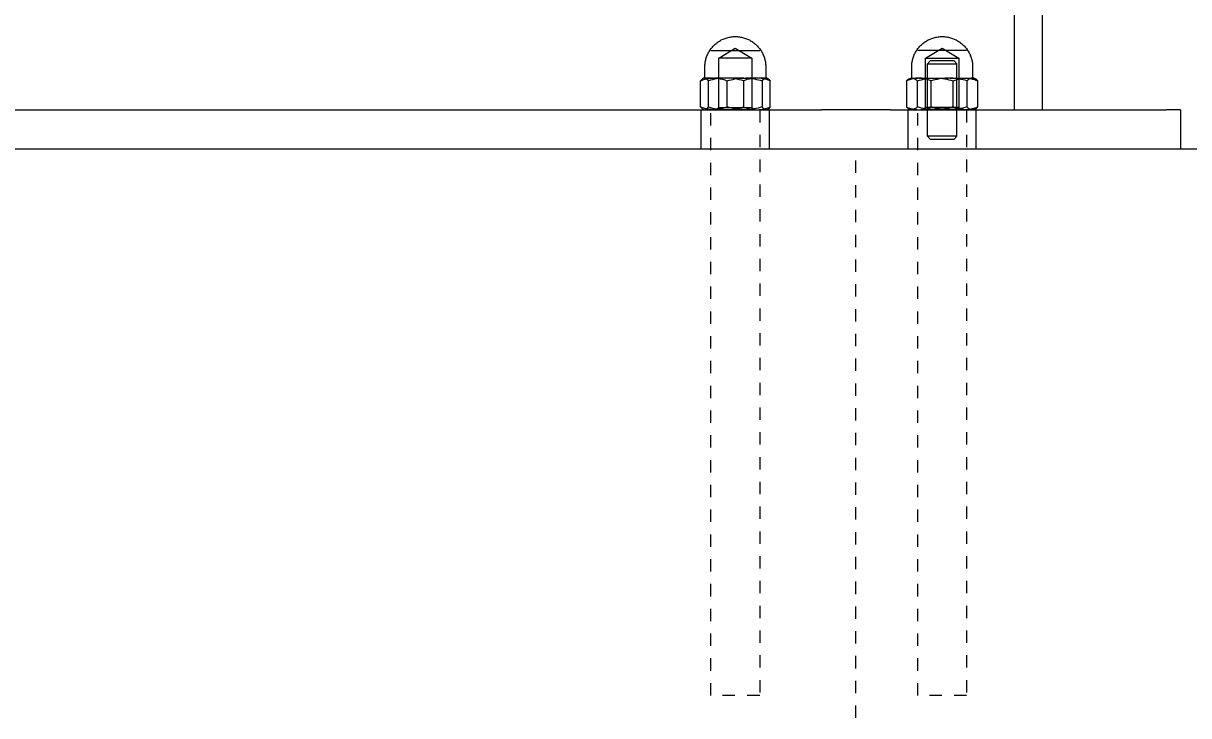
# Model space of a CAD drawing. Header units: inches. Extents: x -14 to 184, y -4 to 134.
# Drawn here: x 0.32 to 9.73, y 106.78 to 112.37 of the extents above; entities that cross this region are included whole.
import ezdxf

# ---------------------------------------------------------------- set-up
doc = ezdxf.new("R2010")
doc.units = ezdxf.units.IN
doc.linetypes.add('HIDDEN', pattern=[1.905, 1.27, -0.635])
for name, color, linetype, lineweight in [('ZANO_R', 7, 'Continuous', 0), ('ZANO_R_przerywana', 250, 'HIDDEN', 0), ('ZANO_W', 1, 'Continuous', 0)]:
    doc.layers.add(name, color=color, linetype=linetype, lineweight=lineweight)
doc.styles.get("Standard").update_dxf_attribs({"font": 'arial.ttf'})
doc.dimstyles.new('amerykanie', dxfattribs={"dimtxt": 50, "dimasz": 50, "dimexe": 0.5, "dimexo": 0.5, "dimgap": 1, "dimtad": 1, "dimdec": 0, "dimzin": 0, "dimlunit": 5, "dimtxsty": 'Standard', "dimcen": 0.09, "dimclrd": 1, "dimclre": 1, "dimclrt": 1, "dimazin": 0, "dimtfac": 1, "dimtdec": 0, "dimtmove": 0, "dimatfit": 3, "dimfxl": 1, "dimtzin": 0, "dimarcsym": 1})

# ---------------------------------------------------------------- blocks, each defined once
blk = doc.blocks.new('*D382')
at = {"layer": 'ZANO_W', "color": 1, "lineweight": -2}
for p, q in [((-5.3212, 110.8549), (-5.3212, 104.2514)), ((73.6377, 110.8549), (73.6377, 104.2514)), ((-4.3212, 104.7514), (72.6377, 104.7514))]:
    blk.add_line(p, q, dxfattribs=at)
at = {"layer": 'ZANO_W', "color": 1}
for points in [[(-4.3212, 104.918), (-4.3212, 104.5847), (-5.3212, 104.7514)], [(72.6377, 104.5847), (72.6377, 104.918), (73.6377, 104.7514)]]:
    blk.add_solid(points, dxfattribs=at)
at = {"layer": 'ZANO_W', "color": 1, "insert": (34.1583, 106.0916), "char_height": 1.625, "attachment_point": 5}
blk.add_mtext('78 15/16', dxfattribs=at)

msp = doc.modelspace()

# ---------------------------------------------------------------- linework, layer by layer
at = {"layer": 'ZANO_R'}
for p, q in [((8.32383, 111.66983), (8.32383, 127.18164)), ((8.54654, 126.00054), (8.54654, 111.66983)), ((5.87801, 112.1696), (5.88342, 112.17603)), ((5.88342, 112.17603), (5.88905, 112.18227)), ((5.88905, 112.18227), (5.89489, 112.18831)), ((5.89489, 112.18831), (5.90093, 112.19415)), ((5.90093, 112.19415), (5.90717, 112.19978)), ((5.90717, 112.19978), (5.91359, 112.20519)), ((5.91359, 112.20519), (5.9202, 112.21038)), ((5.9202, 112.21038), (5.92698, 112.21534)), ((5.92698, 112.21534), (5.93393, 112.22007)), ((5.93393, 112.22007), (5.94103, 112.22456)), ((5.94103, 112.22456), (5.94828, 112.2288)), ((5.94828, 112.2288), (5.95568, 112.23279)), ((5.95568, 112.23279), (5.9632, 112.23653)), ((5.9632, 112.23653), (5.97085, 112.24001)), ((5.97085, 112.24001), (5.97861, 112.24322)), ((5.97861, 112.24322), (5.98648, 112.24617)), ((5.98648, 112.24617), (5.99444, 112.24885)), ((5.99444, 112.24885), (6.00249, 112.25126)), ((6.00249, 112.25126), (6.01062, 112.25338)), ((6.01062, 112.25338), (6.01882, 112.25523)), ((6.01882, 112.25523), (6.02707, 112.2568)), ((6.02707, 112.2568), (6.03537, 112.25809)), ((6.03537, 112.25809), (6.04372, 112.25909)), ((6.04372, 112.25909), (6.05209, 112.25981)), ((6.05209, 112.25981), (6.06048, 112.26024)), ((6.06048, 112.26024), (6.06888, 112.26038)), ((6.06888, 112.26038), (6.07728, 112.26024)), ((6.07728, 112.26024), (6.08567, 112.25981)), ((6.08567, 112.25981), (6.09404, 112.25909)), ((6.09404, 112.25909), (6.10239, 112.25809)), ((6.10239, 112.25809), (6.11069, 112.2568)), ((6.11069, 112.2568), (6.11894, 112.25523)), ((6.11894, 112.25523), (6.12714, 112.25338)), ((6.12714, 112.25338), (6.13527, 112.25126)), ((6.13527, 112.25126), (6.14332, 112.24885)), ((6.14332, 112.24885), (6.15128, 112.24617)), ((6.15128, 112.24617), (6.15915, 112.24322)), ((6.15915, 112.24322), (6.16691, 112.24001)), ((6.16691, 112.24001), (6.17456, 112.23653)), ((6.17456, 112.23653), (6.18209, 112.23279)), ((6.18209, 112.23279), (6.18948, 112.2288)), ((6.18948, 112.2288), (6.19673, 112.22456)), ((6.19673, 112.22456), (6.20383, 112.22007)), ((6.20383, 112.22007), (6.21078, 112.21534)), ((6.21078, 112.21534), (6.21756, 112.21038)), ((6.21756, 112.21038), (6.22417, 112.20519)), ((6.22417, 112.20519), (6.23059, 112.19978)), ((6.23059, 112.19978), (6.23683, 112.19415)), ((6.23683, 112.19415), (6.24287, 112.18831)), ((6.24287, 112.18831), (6.24871, 112.18227)), ((6.24871, 112.18227), (6.25434, 112.17603)), ((6.25434, 112.17603), (6.25975, 112.1696)), ((7.54834, 112.1696), (7.55375, 112.17603)), ((7.55375, 112.17603), (7.55938, 112.18227)), ((7.55938, 112.18227), (7.56522, 112.18831)), ((7.56522, 112.18831), (7.57126, 112.19415)), ((7.57126, 112.19415), (7.5775, 112.19978)), ((7.5775, 112.19978), (7.58392, 112.20519)), ((7.58392, 112.20519), (7.59053, 112.21038)), ((7.59053, 112.21038), (7.59731, 112.21534)), ((7.59731, 112.21534), (7.60426, 112.22007)), ((7.60426, 112.22007), (7.61136, 112.22456)), ((7.61136, 112.22456), (7.61861, 112.2288)), ((7.61861, 112.2288), (7.62601, 112.23279)), ((7.62601, 112.23279), (7.63353, 112.23653)), ((7.63353, 112.23653), (7.64118, 112.24001)), ((7.64118, 112.24001), (7.64894, 112.24322)), ((7.64894, 112.24322), (7.65681, 112.24617)), ((7.65681, 112.24617), (7.66477, 112.24885)), ((7.66477, 112.24885), (7.67282, 112.25126)), ((7.67282, 112.25126), (7.68095, 112.25338)), ((7.68095, 112.25338), (7.68915, 112.25523)), ((7.68915, 112.25523), (7.6974, 112.2568)), ((7.6974, 112.2568), (7.70571, 112.25809)), ((7.70571, 112.25809), (7.71405, 112.25909)), ((7.71405, 112.25909), (7.72242, 112.25981)), ((7.72242, 112.25981), (7.73081, 112.26024)), ((7.73081, 112.26024), (7.73921, 112.26038)), ((7.73921, 112.26038), (7.74761, 112.26024)), ((7.74761, 112.26024), (7.756, 112.25981)), ((7.756, 112.25981), (7.76437, 112.25909)), ((7.76437, 112.25909), (7.77272, 112.25809)), ((7.77272, 112.25809), (7.78102, 112.2568)), ((7.78102, 112.2568), (7.78927, 112.25523)), ((7.78927, 112.25523), (7.79747, 112.25338)), ((7.79747, 112.25338), (7.8056, 112.25126)), ((7.8056, 112.25126), (7.81365, 112.24885)), ((7.81365, 112.24885), (7.82161, 112.24617)), ((7.82161, 112.24617), (7.82948, 112.24322)), ((7.82948, 112.24322), (7.83724, 112.24001)), ((7.83724, 112.24001), (7.84489, 112.23653)), ((7.84489, 112.23653), (7.85242, 112.23279)), ((7.85242, 112.23279), (7.85981, 112.2288)), ((7.85981, 112.2288), (7.86706, 112.22456)), ((7.86706, 112.22456), (7.87417, 112.22007)), ((7.87417, 112.22007), (7.88111, 112.21534)), ((7.88111, 112.21534), (7.88789, 112.21038)), ((7.88789, 112.21038), (7.8945, 112.20519)), ((7.8945, 112.20519), (7.90093, 112.19978)), ((7.90093, 112.19978), (7.90716, 112.19415)), ((7.90716, 112.19415), (7.9132, 112.18831)), ((7.9132, 112.18831), (7.91904, 112.18227)), ((7.91904, 112.18227), (7.92467, 112.17603)), ((7.92467, 112.17603), (7.93009, 112.1696)), ((5.82981, 112.07258), (5.83194, 112.0807)), ((5.83194, 112.0807), (5.83435, 112.08876)), ((5.83435, 112.08876), (5.83702, 112.09672)), ((5.83702, 112.09672), (5.83997, 112.10459)), ((5.83997, 112.10459), (5.84319, 112.11235)), ((5.84319, 112.11235), (5.84667, 112.12)), ((5.84667, 112.12), (5.8504, 112.12752)), ((5.8504, 112.12752), (5.8544, 112.13492)), ((5.8544, 112.13492), (5.85864, 112.14217)), ((5.85864, 112.14217), (5.86313, 112.14927)), ((5.86313, 112.14927), (5.86785, 112.15622)), ((5.86785, 112.15622), (5.87282, 112.163)), ((5.87212, 112.14904), (5.87203, 112.14904)), ((5.87203, 112.14904), (5.87203, 112.14904)), ((5.87203, 112.14904), (6.26564, 112.14904)), ((5.87282, 112.163), (5.87801, 112.1696)), ((5.93502, 111.68737), (5.93502, 112.08715)), ((6.19946, 112.08715), (5.93503, 112.08715)), ((5.9351, 112.0872), (6.06888, 112.16758)), ((6.06888, 112.16758), (6.20266, 112.0872)), ((6.20195, 112.08715), (6.19946, 112.08715)), ((6.20257, 112.08715), (6.20195, 112.08715)), ((6.20271, 112.08715), (6.20257, 112.08715)), ((6.20274, 112.08715), (6.20271, 112.08715)), ((6.20273, 112.08716), (6.20273, 112.08715)), ((6.20273, 112.08715), (6.20274, 112.08715)), ((6.20274, 112.08715), (6.20274, 112.08715)), ((6.20274, 112.08715), (6.20274, 112.08715)), ((6.20274, 112.08715), (6.20274, 112.08715)), ((6.20274, 112.08715), (6.20274, 112.08715)), ((6.20274, 112.08715), (6.20274, 111.68737)), ((6.25975, 112.1696), (6.26494, 112.163)), ((6.26494, 112.163), (6.26991, 112.15622)), ((6.26991, 112.15622), (6.27463, 112.14927)), ((6.27463, 112.14927), (6.27912, 112.14217)), ((6.27912, 112.14217), (6.28336, 112.13492)), ((6.28336, 112.13492), (6.28736, 112.12752)), ((6.28736, 112.12752), (6.29109, 112.12)), ((6.29109, 112.12), (6.29457, 112.11235)), ((6.29457, 112.11235), (6.29779, 112.10459)), ((6.29779, 112.10459), (6.30074, 112.09672)), ((6.30074, 112.09672), (6.30341, 112.08876)), ((6.30341, 112.08876), (6.30582, 112.0807)), ((6.30582, 112.0807), (6.30795, 112.07258)), ((7.50014, 112.07258), (7.50227, 112.0807)), ((7.50227, 112.0807), (7.50468, 112.08876)), ((7.50468, 112.08876), (7.50736, 112.09672)), ((7.50736, 112.09672), (7.5103, 112.10459)), ((7.5103, 112.10459), (7.51352, 112.11235)), ((7.51352, 112.11235), (7.517, 112.12)), ((7.517, 112.12), (7.52074, 112.12752)), ((7.52074, 112.12752), (7.52473, 112.13492)), ((7.52473, 112.13492), (7.52897, 112.14217)), ((7.52897, 112.14217), (7.53346, 112.14927)), ((7.53346, 112.14927), (7.53819, 112.15622)), ((7.53819, 112.15622), (7.54315, 112.163)), ((7.93606, 112.14904), (7.54245, 112.14904)), ((7.54315, 112.163), (7.54834, 112.1696)), ((7.60535, 111.68737), (7.60535, 112.08715)), ((7.60536, 112.08715), (7.60536, 112.08716)), ((7.60536, 112.08715), (7.76867, 112.08715)), ((7.60543, 112.0872), (7.73921, 112.16758)), ((7.73921, 112.16758), (7.873, 112.0872)), ((7.76867, 112.08715), (7.87306, 112.08715)), ((7.87307, 112.08715), (7.87307, 111.68737)), ((7.93009, 112.1696), (7.93528, 112.163)), ((7.93528, 112.163), (7.94024, 112.15622)), ((7.93597, 112.14904), (7.93606, 112.14904)), ((7.93606, 112.14904), (7.93606, 112.14904)), ((7.94024, 112.15622), (7.94497, 112.14927)), ((7.94497, 112.14927), (7.94945, 112.14217)), ((7.94945, 112.14217), (7.9537, 112.13492)), ((7.9537, 112.13492), (7.95769, 112.12752)), ((7.95769, 112.12752), (7.96142, 112.12)), ((7.96142, 112.12), (7.9649, 112.11235)), ((7.9649, 112.11235), (7.96812, 112.10459)), ((7.96812, 112.10459), (7.97107, 112.09672)), ((7.97107, 112.09672), (7.97375, 112.08876)), ((7.97375, 112.08876), (7.97615, 112.0807)), ((7.97615, 112.0807), (7.97828, 112.07258)), ((5.82282, 112.01432), (5.82296, 112.02272)), ((5.82282, 111.93046), (5.82282, 112.01432)), ((5.82296, 112.02272), (5.82339, 112.03111)), ((5.82339, 112.03111), (5.82411, 112.03948)), ((5.82411, 112.03948), (5.82511, 112.04782)), ((5.82511, 112.04782), (5.82639, 112.05613)), ((5.82639, 112.05613), (5.82796, 112.06438)), ((5.82796, 112.06438), (5.82981, 112.07258)), ((6.30795, 112.07258), (6.3098, 112.06438)), ((6.3098, 112.06438), (6.31137, 112.05613)), ((6.31137, 112.05613), (6.31265, 112.04782)), ((6.31265, 112.04782), (6.31365, 112.03948)), ((6.31365, 112.03948), (6.31437, 112.03111)), ((6.31437, 112.03111), (6.3148, 112.02272)), ((6.3148, 112.02272), (6.31494, 112.01432)), ((6.31494, 112.01432), (6.31494, 111.93046)), ((7.49315, 112.01432), (7.49329, 112.02272)), ((7.49315, 111.93046), (7.49315, 112.01432)), ((7.49329, 112.02272), (7.49372, 112.03111)), ((7.49372, 112.03111), (7.49444, 112.03948)), ((7.49444, 112.03948), (7.49544, 112.04782)), ((7.49544, 112.04782), (7.49673, 112.05613)), ((7.49673, 112.05613), (7.4983, 112.06438)), ((7.4983, 112.06438), (7.50014, 112.07258)), ((7.6211, 112.0417), (7.73921, 112.0417)), ((7.6211, 111.45544), (7.6211, 112.0417)), ((7.64293, 112.06353), (7.62116, 112.04176)), ((7.73921, 112.06353), (7.64293, 112.06353)), ((7.83549, 112.06353), (7.73921, 112.06353)), ((7.73921, 112.0417), (7.85732, 112.0417)), ((7.83549, 112.06353), (7.85726, 112.04176)), ((7.85732, 111.45544), (7.85732, 112.0417)), ((7.97828, 112.07258), (7.98013, 112.06438)), ((7.98013, 112.06438), (7.9817, 112.05613)), ((7.9817, 112.05613), (7.98298, 112.04782)), ((7.98298, 112.04782), (7.98398, 112.03948)), ((7.98398, 112.03948), (7.9847, 112.03111)), ((7.9847, 112.03111), (7.98513, 112.02272)), ((7.98513, 112.02272), (7.98527, 112.01432)), ((7.98527, 112.01432), (7.98527, 111.93046)), ((5.80654, 111.92202), (5.78674, 111.90288)), ((5.78674, 111.90288), (5.79616, 111.90664)), ((5.78674, 111.69269), (5.78674, 111.90288)), ((5.79616, 111.90664), (5.8057, 111.91008)), ((5.8057, 111.91008), (5.81536, 111.91318)), ((5.80654, 111.92202), (5.81297, 111.92573)), ((5.8077, 111.92267), (5.80694, 111.92225)), ((5.80847, 111.92307), (5.8077, 111.92267)), ((5.80925, 111.92344), (5.80847, 111.92307)), ((5.81005, 111.92379), (5.80925, 111.92344)), ((5.81086, 111.92411), (5.81005, 111.92379)), ((5.81168, 111.9244), (5.81086, 111.92411)), ((5.8125, 111.92467), (5.81168, 111.9244)), ((5.81334, 111.92491), (5.8125, 111.92467)), ((5.88948, 111.92573), (5.81298, 111.92573)), ((5.81418, 111.92512), (5.81334, 111.92491)), ((5.81503, 111.9253), (5.81418, 111.92512)), ((5.81589, 111.92545), (5.81503, 111.9253)), ((5.81536, 111.91318), (5.82512, 111.91595)), ((5.81674, 111.92558), (5.81589, 111.92545)), ((5.81761, 111.92567), (5.81674, 111.92558)), ((5.81849, 111.9258), (5.81865, 111.92581)), ((5.81865, 111.92581), (5.81881, 111.92583)), ((5.81881, 111.92583), (5.81896, 111.92585)), ((5.81896, 111.92585), (5.81912, 111.92588)), ((5.81912, 111.92588), (5.81927, 111.92592)), ((5.81927, 111.92592), (5.81943, 111.92596)), ((5.81943, 111.92596), (5.81958, 111.92601)), ((5.81958, 111.92601), (5.81973, 111.92606)), ((5.81973, 111.92606), (5.81988, 111.92611)), ((5.81988, 111.92611), (5.82003, 111.92617)), ((5.82003, 111.92617), (5.82017, 111.92624)), ((5.82017, 111.92624), (5.82032, 111.92631)), ((5.82032, 111.92631), (5.82046, 111.92639)), ((5.82046, 111.92639), (5.82059, 111.92647)), ((5.82059, 111.92647), (5.82073, 111.92655)), ((5.82073, 111.92655), (5.82086, 111.92664)), ((5.82086, 111.92664), (5.82099, 111.92674)), ((5.82099, 111.92674), (5.82111, 111.92684)), ((5.82275, 111.92522), (5.8211, 111.92565)), ((5.82111, 111.92684), (5.82123, 111.92694)), ((5.82123, 111.92694), (5.82135, 111.92705)), ((5.82135, 111.92705), (5.82147, 111.92716)), ((5.82147, 111.92716), (5.82158, 111.92727)), ((5.82158, 111.92727), (5.82168, 111.92739)), ((5.82168, 111.92739), (5.82178, 111.92751)), ((5.82178, 111.92751), (5.82188, 111.92764)), ((5.82188, 111.92764), (5.82198, 111.92777)), ((5.82198, 111.92777), (5.82207, 111.9279)), ((5.82207, 111.9279), (5.82215, 111.92803)), ((5.82215, 111.92803), (5.82223, 111.92817)), ((5.82223, 111.92817), (5.8223, 111.92831)), ((5.8223, 111.92831), (5.82237, 111.92845)), ((5.82237, 111.92845), (5.82244, 111.9286)), ((5.82244, 111.9286), (5.8225, 111.92875)), ((5.8225, 111.92875), (5.82256, 111.9289)), ((5.82256, 111.9289), (5.82261, 111.92905)), ((5.82261, 111.92905), (5.82265, 111.9292)), ((5.82265, 111.9292), (5.82269, 111.92935)), ((5.82269, 111.92935), (5.82272, 111.92951)), ((5.82272, 111.92951), (5.82275, 111.92967)), ((5.82275, 111.92967), (5.82278, 111.92982)), ((5.82438, 111.92473), (5.82275, 111.92522)), ((5.82278, 111.92982), (5.8228, 111.92998)), ((5.8228, 111.92998), (5.82281, 111.93014)), ((5.82281, 111.93014), (5.82282, 111.9303)), ((5.82282, 111.9303), (5.82282, 111.93046)), ((5.826, 111.92418), (5.82438, 111.92473)), ((5.82512, 111.91595), (5.83497, 111.91838)), ((5.82759, 111.92358), (5.826, 111.92418)), ((5.82917, 111.92293), (5.82759, 111.92358)), ((5.83072, 111.92221), (5.82917, 111.92293)), ((5.83224, 111.92145), (5.83072, 111.92221)), ((5.83374, 111.92063), (5.83224, 111.92145)), ((5.83521, 111.91976), (5.83374, 111.92063)), ((5.83497, 111.91838), (5.8449, 111.92047)), ((5.83664, 111.91884), (5.83521, 111.91976)), ((5.83805, 111.91788), (5.83664, 111.91884)), ((5.83942, 111.91686), (5.83805, 111.91788)), ((5.84075, 111.91579), (5.83942, 111.91686)), ((5.84204, 111.91468), (5.84075, 111.91579)), ((5.8433, 111.91353), (5.84204, 111.91468)), ((5.84451, 111.91233), (5.8433, 111.91353)), ((5.84569, 111.91109), (5.84451, 111.91233)), ((5.8449, 111.92047), (5.8549, 111.92222)), ((5.84682, 111.90982), (5.84569, 111.91109)), ((5.8479, 111.9085), (5.84682, 111.90982)), ((5.84894, 111.90714), (5.8479, 111.9085)), ((5.84993, 111.90576), (5.84894, 111.90714)), ((5.85087, 111.90433), (5.84993, 111.90576)), ((5.85176, 111.90288), (5.85087, 111.90433)), ((5.86802, 111.90774), (5.85176, 111.90288)), ((5.85176, 111.69269), (5.85176, 111.90288)), ((5.8549, 111.92222), (5.86494, 111.92362)), ((5.86494, 111.92362), (5.87504, 111.92467)), ((5.88445, 111.91204), (5.86802, 111.90774)), ((5.87504, 111.92467), (5.88516, 111.92538)), ((5.90101, 111.91576), (5.88445, 111.91204)), ((5.88516, 111.92538), (5.8953, 111.92573)), ((5.8953, 111.92573), (5.90544, 111.92538)), ((5.91769, 111.91891), (5.90101, 111.91576)), ((6.13723, 111.92573), (5.90128, 111.92573)), ((5.90544, 111.92538), (5.91556, 111.92467)), ((5.91556, 111.92467), (5.92565, 111.92362)), ((5.93447, 111.92147), (5.91769, 111.91891)), ((5.92565, 111.92362), (5.9357, 111.92222)), ((5.95133, 111.92346), (5.93447, 111.92147)), ((5.9357, 111.92222), (5.94569, 111.92047)), ((5.94569, 111.92047), (5.95562, 111.91838)), ((5.96825, 111.92485), (5.95133, 111.92346)), ((5.95562, 111.91838), (5.96547, 111.91595)), ((5.96547, 111.91595), (5.97523, 111.91318)), ((5.9852, 111.92566), (5.96825, 111.92485)), ((5.97523, 111.91318), (5.98489, 111.91008)), ((5.98489, 111.91008), (5.99443, 111.90664)), ((5.99443, 111.90664), (6.00386, 111.90288)), ((6.01748, 111.92485), (6.00053, 111.92566)), ((6.00386, 111.90288), (6.01912, 111.90748)), ((6.00386, 111.69269), (6.00386, 111.90288)), ((6.03439, 111.92345), (6.01748, 111.92485)), ((6.01912, 111.90748), (6.03452, 111.91157)), ((6.05124, 111.92147), (6.03439, 111.92345)), ((6.03452, 111.91157), (6.05005, 111.91515)), ((6.05005, 111.91515), (6.06569, 111.91822)), ((6.06801, 111.9189), (6.05124, 111.92147)), ((6.06569, 111.91822), (6.08142, 111.92077)), ((6.08468, 111.91575), (6.06801, 111.9189)), ((6.08142, 111.92077), (6.09723, 111.9228)), ((6.10123, 111.91203), (6.08468, 111.91575)), ((6.09723, 111.9228), (6.11309, 111.9243)), ((6.11765, 111.90774), (6.10123, 111.91203)), ((6.11309, 111.9243), (6.129, 111.92528)), ((6.1339, 111.90288), (6.11765, 111.90774)), ((6.129, 111.92528), (6.14493, 111.92573)), ((6.14282, 111.90643), (6.1339, 111.90288)), ((6.1339, 111.90288), (6.1339, 111.69269)), ((6.15185, 111.90969), (6.14282, 111.90643)), ((6.14493, 111.92573), (6.16086, 111.92528)), ((6.16098, 111.91267), (6.15185, 111.90969)), ((6.31662, 111.92573), (6.15256, 111.92573)), ((6.16086, 111.92528), (6.17677, 111.9243)), ((6.1702, 111.91535), (6.16098, 111.91267)), ((6.17951, 111.91773), (6.1702, 111.91535)), ((6.17677, 111.9243), (6.19263, 111.9228)), ((6.18888, 111.91981), (6.17951, 111.91773)), ((6.19832, 111.92159), (6.18888, 111.91981)), ((6.19263, 111.9228), (6.20844, 111.92077)), ((6.2078, 111.92307), (6.19832, 111.92159)), ((6.21733, 111.92424), (6.2078, 111.92307)), ((6.20844, 111.92077), (6.22417, 111.91822)), ((6.2269, 111.9251), (6.21733, 111.92424)), ((6.22417, 111.91822), (6.23981, 111.91515)), ((6.23648, 111.92566), (6.2269, 111.9251)), ((6.23981, 111.91515), (6.25534, 111.91157)), ((6.25788, 111.92511), (6.24828, 111.92566)), ((6.25534, 111.91157), (6.27074, 111.90748)), ((6.26746, 111.92425), (6.25788, 111.92511)), ((6.277, 111.92308), (6.26746, 111.92425)), ((6.27074, 111.90748), (6.286, 111.90288)), ((6.28651, 111.92161), (6.277, 111.92308)), ((6.286, 111.90288), (6.2868, 111.90424)), ((6.286, 111.90288), (6.286, 111.69269)), ((6.29596, 111.91983), (6.28651, 111.92161)), ((6.2868, 111.90424), (6.28764, 111.90558)), ((6.28764, 111.90558), (6.28853, 111.90688)), ((6.28853, 111.90688), (6.28947, 111.90816)), ((6.28947, 111.90816), (6.29044, 111.9094)), ((6.29044, 111.9094), (6.29146, 111.91061)), ((6.29146, 111.91061), (6.29252, 111.91178)), ((6.29252, 111.91178), (6.29362, 111.91292)), ((6.29362, 111.91292), (6.29476, 111.91401)), ((6.29476, 111.91401), (6.29593, 111.91507)), ((6.29593, 111.91507), (6.29714, 111.91609)), ((6.30535, 111.91775), (6.29596, 111.91983)), ((6.29714, 111.91609), (6.29839, 111.91706)), ((6.29839, 111.91706), (6.29967, 111.91799)), ((6.29967, 111.91799), (6.30097, 111.91888)), ((6.30097, 111.91888), (6.30231, 111.91972)), ((6.30231, 111.91972), (6.30368, 111.92051)), ((6.30368, 111.92051), (6.30507, 111.92126)), ((6.30507, 111.92126), (6.30649, 111.92196)), ((6.31466, 111.91536), (6.30535, 111.91775)), ((6.30649, 111.92196), (6.30793, 111.92261)), ((6.30793, 111.92261), (6.30939, 111.92321)), ((6.30939, 111.92321), (6.31087, 111.92376)), ((6.31087, 111.92376), (6.31237, 111.92426)), ((6.31237, 111.92426), (6.31389, 111.92471)), ((6.31389, 111.92471), (6.31542, 111.9251)), ((6.3239, 111.91268), (6.31466, 111.91536)), ((6.31494, 111.93046), (6.31495, 111.9303)), ((6.31495, 111.9303), (6.31495, 111.93014)), ((6.31495, 111.93014), (6.31497, 111.92998)), ((6.31497, 111.92998), (6.31498, 111.92982)), ((6.31498, 111.92982), (6.31501, 111.92967)), ((6.31501, 111.92967), (6.31504, 111.92951)), ((6.31504, 111.92951), (6.31507, 111.92935)), ((6.31507, 111.92935), (6.31511, 111.9292)), ((6.31511, 111.9292), (6.31515, 111.92905)), ((6.31515, 111.92905), (6.3152, 111.9289)), ((6.3152, 111.9289), (6.31526, 111.92875)), ((6.31526, 111.92875), (6.31532, 111.9286)), ((6.31532, 111.9286), (6.31539, 111.92845)), ((6.31539, 111.92845), (6.31546, 111.92831)), ((6.31542, 111.9251), (6.31696, 111.92545)), ((6.31546, 111.92831), (6.31553, 111.92817)), ((6.31553, 111.92817), (6.31561, 111.92803)), ((6.31561, 111.92803), (6.3157, 111.9279)), ((6.3157, 111.9279), (6.31578, 111.92777)), ((6.31578, 111.92777), (6.31588, 111.92764)), ((6.31588, 111.92764), (6.31598, 111.92751)), ((6.31598, 111.92751), (6.31608, 111.92739)), ((6.31608, 111.92739), (6.31618, 111.92727)), ((6.31618, 111.92727), (6.31629, 111.92716)), ((6.31629, 111.92716), (6.31641, 111.92704)), ((6.31641, 111.92704), (6.31653, 111.92694)), ((6.31653, 111.92694), (6.31665, 111.92683)), ((6.31665, 111.92683), (6.31677, 111.92674)), ((6.31677, 111.92674), (6.3169, 111.92664)), ((6.3169, 111.92664), (6.31703, 111.92655)), ((6.31696, 111.92545), (6.31851, 111.92573)), ((6.31703, 111.92655), (6.31717, 111.92647)), ((6.31717, 111.92647), (6.31731, 111.92639)), ((6.31731, 111.92639), (6.31745, 111.92631)), ((6.31745, 111.92631), (6.31759, 111.92624)), ((6.31759, 111.92624), (6.31773, 111.92617)), ((6.31773, 111.92617), (6.31788, 111.92611)), ((6.31788, 111.92611), (6.31803, 111.92606)), ((6.31803, 111.92606), (6.31818, 111.926)), ((6.31818, 111.926), (6.31833, 111.92596)), ((6.31833, 111.92596), (6.31849, 111.92592)), ((6.31849, 111.92592), (6.31864, 111.92588)), ((6.31851, 111.92573), (6.32007, 111.92544)), ((6.31864, 111.92588), (6.3188, 111.92585)), ((6.3188, 111.92585), (6.31895, 111.92583)), ((6.31895, 111.92583), (6.31911, 111.92581)), ((6.31911, 111.92581), (6.31927, 111.9258)), ((6.32007, 111.92544), (6.32161, 111.9251)), ((6.32363, 111.92573), (6.32016, 111.92573)), ((6.32161, 111.9251), (6.32314, 111.9247)), ((6.32314, 111.9247), (6.32465, 111.92426)), ((6.32451, 111.92573), (6.32363, 111.92573)), ((6.33305, 111.90971), (6.3239, 111.91268)), ((6.32472, 111.92573), (6.32451, 111.92573)), ((6.32465, 111.92426), (6.32615, 111.92376)), ((6.32477, 111.92573), (6.32472, 111.92573)), ((6.32478, 111.92573), (6.32477, 111.92573)), ((6.32478, 111.92573), (6.32479, 111.92573)), ((6.32479, 111.92573), (6.32478, 111.92573)), ((6.32479, 111.92573), (6.32479, 111.92573)), ((6.32479, 111.92573), (6.32479, 111.92573)), ((6.32479, 111.92573), (6.33092, 111.92219)), ((6.32615, 111.92376), (6.32763, 111.9232)), ((6.32763, 111.9232), (6.32909, 111.9226)), ((6.32909, 111.9226), (6.33053, 111.92195)), ((6.33053, 111.92195), (6.33195, 111.92125)), ((6.33195, 111.92125), (6.33334, 111.9205)), ((6.34209, 111.90644), (6.33305, 111.90971)), ((6.33334, 111.9205), (6.33471, 111.91971)), ((6.33471, 111.91971), (6.33604, 111.91887)), ((6.33604, 111.91887), (6.33735, 111.91798)), ((6.33735, 111.91798), (6.33863, 111.91705)), ((6.33863, 111.91705), (6.33987, 111.91608)), ((6.33987, 111.91608), (6.34108, 111.91506)), ((6.34108, 111.91506), (6.34226, 111.914)), ((6.35102, 111.90288), (6.34209, 111.90644)), ((6.34226, 111.914), (6.3434, 111.91291)), ((6.3434, 111.91291), (6.3445, 111.91177)), ((6.3445, 111.91177), (6.34556, 111.9106)), ((6.34556, 111.9106), (6.34658, 111.9094)), ((6.34658, 111.9094), (6.34755, 111.90815)), ((6.34755, 111.90815), (6.34849, 111.90688)), ((6.34849, 111.90688), (6.34938, 111.90558)), ((6.34938, 111.90558), (6.35023, 111.90424)), ((6.35023, 111.90424), (6.35102, 111.90288)), ((6.35102, 111.69269), (6.35102, 111.90288)), ((7.45887, 111.90632), (7.45096, 111.90288)), ((7.45096, 111.90288), (7.45327, 111.90513)), ((7.45096, 111.90288), (7.45096, 111.69269)), ((7.45327, 111.90513), (7.45565, 111.9073)), ((7.45565, 111.9073), (7.45809, 111.9094)), ((7.45809, 111.9094), (7.46059, 111.91143)), ((7.46689, 111.9095), (7.45887, 111.90632)), ((7.46059, 111.91143), (7.46316, 111.91338)), ((7.46316, 111.91338), (7.46578, 111.91525)), ((7.46578, 111.91525), (7.46846, 111.91704)), ((7.47501, 111.9124), (7.46689, 111.9095)), ((7.46846, 111.91704), (7.4712, 111.91874)), ((7.4712, 111.91874), (7.48331, 111.92573)), ((7.47269, 111.91958), (7.47411, 111.92036)), ((7.47411, 111.92036), (7.47555, 111.92108)), ((7.48322, 111.91503), (7.47501, 111.9124)), ((7.47555, 111.92108), (7.47701, 111.92176)), ((7.47701, 111.92176), (7.4785, 111.92239)), ((7.4785, 111.92239), (7.48001, 111.92296)), ((7.48001, 111.92296), (7.48154, 111.92349)), ((7.48154, 111.92349), (7.48308, 111.92396)), ((7.48308, 111.92396), (7.48464, 111.92438)), ((7.49153, 111.91737), (7.48322, 111.91503)), ((7.48332, 111.92573), (7.48331, 111.92573)), ((7.48331, 111.92573), (7.48331, 111.92573)), ((7.48331, 111.92573), (7.48331, 111.92573)), ((7.48331, 111.92573), (7.48332, 111.92573)), ((7.48332, 111.92573), (7.48345, 111.92573)), ((7.48345, 111.92573), (7.48412, 111.92573)), ((7.48412, 111.92573), (7.48707, 111.92573)), ((7.48464, 111.92438), (7.48622, 111.92475)), ((7.48622, 111.92475), (7.4878, 111.92506)), ((7.48707, 111.92573), (7.49932, 111.92573)), ((7.4878, 111.92506), (7.48939, 111.92532)), ((7.48875, 111.9258), (7.49315, 111.93046)), ((7.48939, 111.92532), (7.491, 111.92552)), ((7.491, 111.92552), (7.49261, 111.92567)), ((7.4999, 111.91943), (7.49153, 111.91737)), ((7.49737, 111.92565), (7.49963, 111.92527)), ((7.49932, 111.92573), (7.54583, 111.92573)), ((7.49963, 111.92527), (7.50188, 111.92481)), ((7.50834, 111.92121), (7.4999, 111.91943)), ((7.50188, 111.92481), (7.50412, 111.92427)), ((7.50412, 111.92427), (7.50633, 111.92366)), ((7.50633, 111.92366), (7.50852, 111.92297)), ((7.51684, 111.92269), (7.50834, 111.92121)), ((7.50852, 111.92297), (7.51069, 111.92222)), ((7.51069, 111.92222), (7.51283, 111.92139)), ((7.51283, 111.92139), (7.51495, 111.92049)), ((7.51495, 111.92049), (7.51703, 111.91952)), ((7.52538, 111.92389), (7.51684, 111.92269)), ((7.51703, 111.91952), (7.51908, 111.91848)), ((7.51908, 111.91848), (7.52109, 111.91737)), ((7.52109, 111.91737), (7.52306, 111.9162)), ((7.52306, 111.9162), (7.525, 111.91496)), ((7.525, 111.91496), (7.52689, 111.91365)), ((7.53396, 111.9248), (7.52538, 111.92389)), ((7.52689, 111.91365), (7.52874, 111.91229)), ((7.52874, 111.91229), (7.53054, 111.91086)), ((7.53054, 111.91086), (7.53229, 111.90938)), ((7.53229, 111.90938), (7.53399, 111.90783)), ((7.54256, 111.92541), (7.53396, 111.9248)), ((7.53399, 111.90783), (7.53564, 111.90624)), ((7.53564, 111.90624), (7.53724, 111.90458)), ((7.53724, 111.90458), (7.53877, 111.90288)), ((7.53877, 111.90288), (7.55541, 111.90774)), ((7.53877, 111.69269), (7.53877, 111.90288)), ((7.55118, 111.92573), (7.54256, 111.92541)), ((7.5598, 111.92541), (7.55118, 111.92573)), ((7.55541, 111.90774), (7.57219, 111.91204)), ((7.55672, 111.92573), (7.78766, 111.92573)), ((7.5684, 111.9248), (7.5598, 111.92541)), ((7.57698, 111.92389), (7.5684, 111.9248)), ((7.57219, 111.91204), (7.58912, 111.91576)), ((7.58552, 111.92269), (7.57698, 111.92389)), ((7.59402, 111.92121), (7.58552, 111.92269)), ((7.58912, 111.91576), (7.60616, 111.91891)), ((7.60246, 111.91943), (7.59402, 111.92121)), ((7.61083, 111.91737), (7.60246, 111.91943)), ((7.60616, 111.91891), (7.6233, 111.92147)), ((7.61913, 111.91503), (7.61083, 111.91737)), ((7.62735, 111.9124), (7.61913, 111.91503)), ((7.6233, 111.92147), (7.64051, 111.92346)), ((7.63547, 111.9095), (7.62735, 111.9124)), ((7.64349, 111.90632), (7.63547, 111.9095)), ((7.64051, 111.92346), (7.65779, 111.92485)), ((7.6514, 111.90288), (7.64349, 111.90632)), ((7.667, 111.90748), (7.6514, 111.90288)), ((7.6514, 111.69269), (7.6514, 111.90288)), ((7.65779, 111.92485), (7.6751, 111.92566)), ((7.68275, 111.91157), (7.667, 111.90748)), ((7.69862, 111.91516), (7.68275, 111.91157)), ((7.69076, 111.92566), (7.70806, 111.92485)), ((7.7146, 111.91822), (7.69862, 111.91516)), ((7.70806, 111.92485), (7.72533, 111.92346)), ((7.73067, 111.92077), (7.7146, 111.91822)), ((7.72533, 111.92346), (7.74254, 111.92147)), ((7.74682, 111.9228), (7.73067, 111.92077)), ((7.74254, 111.92147), (7.75967, 111.91891)), ((7.76302, 111.9243), (7.74682, 111.9228)), ((7.75967, 111.91891), (7.7767, 111.91576)), ((7.77926, 111.92528), (7.76302, 111.9243)), ((7.7767, 111.91576), (7.79362, 111.91204)), ((7.79552, 111.92573), (7.77926, 111.92528)), ((7.79362, 111.91204), (7.8104, 111.90774)), ((7.81179, 111.92528), (7.79552, 111.92573)), ((7.80333, 111.92573), (7.98105, 111.92573)), ((7.8104, 111.90774), (7.82703, 111.90288)), ((7.82803, 111.92431), (7.81179, 111.92528)), ((7.82703, 111.90288), (7.8352, 111.90642)), ((7.82703, 111.69269), (7.82703, 111.90288)), ((7.84423, 111.9228), (7.82803, 111.92431)), ((7.8352, 111.90642), (7.84349, 111.90967)), ((7.84349, 111.90967), (7.85189, 111.91263)), ((7.86037, 111.92078), (7.84423, 111.9228)), ((7.85189, 111.91263), (7.86038, 111.91531)), ((7.87644, 111.91823), (7.86037, 111.92078)), ((7.86038, 111.91531), (7.86896, 111.91769)), ((7.86896, 111.91769), (7.87762, 111.91977)), ((7.89242, 111.91516), (7.87644, 111.91823)), ((7.87762, 111.91977), (7.88635, 111.92156)), ((7.88635, 111.92156), (7.89513, 111.92304)), ((7.9083, 111.91158), (7.89242, 111.91516)), ((7.89513, 111.92304), (7.90396, 111.92422)), ((7.90396, 111.92422), (7.91282, 111.92509)), ((7.92404, 111.90748), (7.9083, 111.91158)), ((7.91282, 111.92509), (7.92171, 111.92566)), ((7.93965, 111.90288), (7.92404, 111.90748)), ((7.9326, 111.92566), (7.9415, 111.9251)), ((7.94111, 111.90453), (7.93965, 111.90288)), ((7.93965, 111.90288), (7.93965, 111.69269)), ((7.94262, 111.90614), (7.94111, 111.90453)), ((7.9415, 111.9251), (7.95038, 111.92423)), ((7.94419, 111.90769), (7.94262, 111.90614)), ((7.94581, 111.90919), (7.94419, 111.90769)), ((7.94747, 111.91063), (7.94581, 111.90919)), ((7.94919, 111.91202), (7.94747, 111.91063)), ((7.95095, 111.91335), (7.94919, 111.91202)), ((7.95038, 111.92423), (7.95923, 111.92306)), ((7.95275, 111.91462), (7.95095, 111.91335)), ((7.9546, 111.91583), (7.95275, 111.91462)), ((7.95648, 111.91698), (7.9546, 111.91583)), ((7.9584, 111.91806), (7.95648, 111.91698)), ((7.96036, 111.91908), (7.9584, 111.91806)), ((7.95923, 111.92306), (7.96803, 111.92158)), ((7.96235, 111.92003), (7.96036, 111.91908)), ((7.96437, 111.92092), (7.96235, 111.92003)), ((7.96642, 111.92174), (7.96437, 111.92092)), ((7.96849, 111.92249), (7.96642, 111.92174)), ((7.96803, 111.92158), (7.97677, 111.91979)), ((7.97059, 111.92316), (7.96849, 111.92249)), ((7.97271, 111.92377), (7.97059, 111.92316)), ((7.97485, 111.92431), (7.97271, 111.92377)), ((7.97701, 111.92477), (7.97485, 111.92431)), ((7.97677, 111.91979), (7.98544, 111.91771)), ((7.97918, 111.92517), (7.97701, 111.92477)), ((7.98136, 111.92549), (7.97918, 111.92517)), ((7.98356, 111.92573), (7.98136, 111.92549)), ((7.98575, 111.92549), (7.98356, 111.92573)), ((7.98527, 111.93046), (7.98528, 111.9303)), ((7.98528, 111.9303), (7.98528, 111.93014)), ((7.98528, 111.93014), (7.9853, 111.92998)), ((7.9853, 111.92998), (7.98531, 111.92982)), ((7.98531, 111.92982), (7.98534, 111.92967)), ((7.98534, 111.92967), (7.98537, 111.92951)), ((7.98537, 111.92951), (7.9854, 111.92935)), ((7.9854, 111.92935), (7.98544, 111.9292)), ((7.98544, 111.9292), (7.98549, 111.92905)), ((7.98544, 111.91771), (7.99404, 111.91533)), ((7.98549, 111.92905), (7.98554, 111.9289)), ((7.98554, 111.9289), (7.98559, 111.92875)), ((7.98559, 111.92875), (7.98565, 111.9286)), ((7.98565, 111.9286), (7.98572, 111.92845)), ((7.98572, 111.92845), (7.98579, 111.92831)), ((7.98793, 111.92517), (7.98575, 111.92549)), ((7.98579, 111.92831), (7.98586, 111.92817)), ((7.98586, 111.92817), (7.98594, 111.92803)), ((7.98594, 111.92803), (7.98603, 111.9279)), ((7.98603, 111.9279), (7.98612, 111.92777)), ((7.98607, 111.92573), (7.9951, 111.92573)), ((7.98612, 111.92777), (7.98621, 111.92764)), ((7.98621, 111.92764), (7.98631, 111.92751)), ((7.98631, 111.92751), (7.98641, 111.92739)), ((7.98641, 111.92739), (7.98652, 111.92727)), ((7.98652, 111.92727), (7.98663, 111.92716)), ((7.98663, 111.92716), (7.98674, 111.92705)), ((7.98674, 111.92705), (7.98686, 111.92694)), ((7.98686, 111.92694), (7.98698, 111.92684)), ((7.98698, 111.92684), (7.98711, 111.92674)), ((7.98711, 111.92674), (7.98723, 111.92664)), ((7.98723, 111.92664), (7.98736, 111.92655)), ((7.98736, 111.92655), (7.9875, 111.92647)), ((7.9875, 111.92647), (7.98764, 111.92639)), ((7.98764, 111.92639), (7.98778, 111.92631)), ((7.98778, 111.92631), (7.98792, 111.92624)), ((7.98792, 111.92624), (7.98806, 111.92617)), ((7.9901, 111.92478), (7.98793, 111.92517)), ((7.98806, 111.92617), (7.98821, 111.92611)), ((7.98821, 111.92611), (7.98836, 111.92606)), ((7.98836, 111.92606), (7.98851, 111.92601)), ((7.98851, 111.92601), (7.98866, 111.92596)), ((7.98866, 111.92596), (7.98882, 111.92592)), ((7.98882, 111.92592), (7.98897, 111.92588)), ((7.98897, 111.92588), (7.98913, 111.92585)), ((7.98913, 111.92585), (7.98929, 111.92583)), ((7.98929, 111.92583), (7.98944, 111.92581)), ((7.98944, 111.92581), (7.9896, 111.9258)), ((7.99226, 111.92431), (7.9901, 111.92478)), ((7.9944, 111.92377), (7.99226, 111.92431)), ((7.99404, 111.91533), (8.00255, 111.91265)), ((7.99652, 111.92317), (7.9944, 111.92377)), ((7.99512, 111.92573), (8.00575, 111.9196)), ((7.99862, 111.92249), (7.99652, 111.92317)), ((8.00069, 111.92174), (7.99862, 111.92249)), ((8.00274, 111.92092), (8.00069, 111.92174)), ((8.00255, 111.91265), (8.01097, 111.90968)), ((8.00476, 111.92004), (8.00274, 111.92092)), ((8.00675, 111.91908), (8.00476, 111.92004)), ((8.00871, 111.91806), (8.00675, 111.91908)), ((8.01063, 111.91698), (8.00871, 111.91806)), ((8.01251, 111.91583), (8.01063, 111.91698)), ((8.01097, 111.90968), (8.01927, 111.90642)), ((8.01436, 111.91462), (8.01251, 111.91583)), ((8.01616, 111.91335), (8.01436, 111.91462)), ((8.01792, 111.91202), (8.01616, 111.91335)), ((8.01964, 111.91063), (8.01792, 111.91202)), ((8.01927, 111.90642), (8.02746, 111.90288)), ((8.0213, 111.90919), (8.01964, 111.91063)), ((8.02292, 111.90769), (8.0213, 111.90919)), ((8.02449, 111.90614), (8.02292, 111.90769)), ((8.026, 111.90453), (8.02449, 111.90614)), ((8.02746, 111.90288), (8.026, 111.90453)), ((8.02746, 111.69269), (8.02746, 111.90288)), ((-5.20586, 111.66983), (6.76485, 111.66983)), ((5.79591, 111.68903), (5.78674, 111.69269)), ((5.78674, 111.69269), (5.80654, 111.67354)), ((5.79329, 111.35487), (5.79329, 111.66983)), ((5.8052, 111.68568), (5.79591, 111.68903)), ((5.81459, 111.68264), (5.8052, 111.68568)), ((5.81297, 111.66983), (5.80654, 111.67354)), ((5.80694, 111.67332), (5.80766, 111.67291)), ((5.80766, 111.67291), (5.8084, 111.67252)), ((5.8084, 111.67252), (5.80914, 111.67216)), ((5.80914, 111.67216), (5.8099, 111.67183)), ((5.8099, 111.67183), (5.81067, 111.67152)), ((5.81067, 111.67152), (5.81145, 111.67123)), ((5.81145, 111.67123), (5.81223, 111.67097)), ((5.81223, 111.67097), (5.81303, 111.67074)), ((5.81303, 111.67074), (5.81383, 111.67053)), ((5.81383, 111.67053), (5.81464, 111.67034)), ((5.82408, 111.67991), (5.81459, 111.68264)), ((5.81464, 111.67034), (5.81545, 111.67019)), ((5.81545, 111.67019), (5.81627, 111.67006)), ((5.81627, 111.67006), (5.81709, 111.66996)), ((5.81709, 111.66996), (5.81792, 111.66988)), ((5.81792, 111.66988), (5.81875, 111.66984)), ((5.81925, 111.66983), (5.8208, 111.67012)), ((5.8208, 111.67012), (5.82234, 111.67046)), ((5.82234, 111.67046), (5.82387, 111.67086)), ((5.82387, 111.67086), (5.82539, 111.67131)), ((5.83366, 111.67751), (5.82408, 111.67991)), ((5.82539, 111.67131), (5.82689, 111.67181)), ((5.82689, 111.67181), (5.82837, 111.67236)), ((5.82837, 111.67236), (5.82983, 111.67296)), ((5.82983, 111.67296), (5.83127, 111.67361)), ((5.83127, 111.67361), (5.83268, 111.67431)), ((5.83268, 111.67431), (5.83408, 111.67506)), ((5.84331, 111.67542), (5.83366, 111.67751)), ((5.83408, 111.67506), (5.83544, 111.67585)), ((5.83544, 111.67585), (5.83678, 111.6767)), ((5.83678, 111.6767), (5.83809, 111.67758)), ((5.83809, 111.67758), (5.83936, 111.67851)), ((5.83936, 111.67851), (5.84061, 111.67949)), ((5.84061, 111.67949), (5.84182, 111.6805)), ((5.84182, 111.6805), (5.84299, 111.68156)), ((5.84299, 111.68156), (5.84413, 111.68266)), ((5.85302, 111.67365), (5.84331, 111.67542)), ((5.84413, 111.68266), (5.84523, 111.68379)), ((5.84523, 111.68379), (5.84629, 111.68496)), ((5.84629, 111.68496), (5.84731, 111.68617)), ((5.84731, 111.68617), (5.84829, 111.68741)), ((5.84829, 111.68741), (5.84922, 111.68868)), ((5.84922, 111.68868), (5.85011, 111.68999)), ((5.85011, 111.68999), (5.85096, 111.69132)), ((5.85096, 111.69132), (5.85176, 111.69269)), ((5.85176, 111.69269), (5.86803, 111.68782)), ((5.86279, 111.67221), (5.85302, 111.67365)), ((5.8726, 111.6711), (5.86279, 111.67221)), ((5.86803, 111.68782), (5.88447, 111.68352)), ((6.26569, 111.667), (5.87207, 111.667)), ((5.88244, 111.67031), (5.8726, 111.6711)), ((5.89231, 111.66985), (5.88244, 111.67031)), ((5.88447, 111.68352), (5.90104, 111.6798)), ((5.90718, 111.67026), (5.89721, 111.66984)), ((5.90104, 111.6798), (5.91773, 111.67665)), ((5.91712, 111.67102), (5.90718, 111.67026)), ((5.9114, 111.66983), (5.9114, 111.67083)), ((5.91141, 111.67083), (5.91651, 111.67083)), ((5.91148, 111.67089), (5.93502, 111.68737)), ((5.92703, 111.67211), (5.91712, 111.67102)), ((5.91756, 111.67083), (6.2225, 111.67083)), ((5.91773, 111.67665), (5.93452, 111.67408)), ((5.9369, 111.67354), (5.92703, 111.67211)), ((5.93452, 111.67408), (5.95139, 111.6721)), ((5.93503, 111.68737), (6.19946, 111.68737)), ((5.94671, 111.6753), (5.9369, 111.67354)), ((5.95646, 111.67739), (5.94671, 111.6753)), ((5.95139, 111.6721), (5.96832, 111.67071)), ((5.96614, 111.67981), (5.95646, 111.67739)), ((5.97573, 111.68255), (5.96614, 111.67981)), ((5.96832, 111.67071), (5.98528, 111.6699)), ((5.98521, 111.68561), (5.97573, 111.68255)), ((5.9946, 111.68899), (5.98521, 111.68561)), ((6.00386, 111.69269), (5.9946, 111.68899)), ((6.00004, 111.66989), (6.01705, 111.67069)), ((6.01847, 111.68829), (6.00386, 111.69269)), ((6.01705, 111.67069), (6.03402, 111.67208)), ((6.0332, 111.68435), (6.01847, 111.68829)), ((6.04806, 111.68087), (6.0332, 111.68435)), ((6.03402, 111.67208), (6.05093, 111.67406)), ((6.06302, 111.67786), (6.04806, 111.68087)), ((6.05093, 111.67406), (6.06777, 111.67662)), ((6.07806, 111.67531), (6.06302, 111.67786)), ((6.06777, 111.67662), (6.0845, 111.67977)), ((6.09317, 111.67324), (6.07806, 111.67531)), ((6.0845, 111.67977), (6.10111, 111.6835)), ((6.10835, 111.67164), (6.09317, 111.67324)), ((6.10111, 111.6835), (6.11759, 111.68781)), ((6.12356, 111.67052), (6.10835, 111.67164)), ((6.11759, 111.68781), (6.1339, 111.69269)), ((6.1388, 111.66988), (6.12356, 111.67052)), ((6.1339, 111.69269), (6.14316, 111.68899)), ((6.14316, 111.68899), (6.15255, 111.68561)), ((6.15255, 111.68561), (6.16203, 111.68255)), ((6.1699, 111.67073), (6.153, 111.66991)), ((6.16203, 111.68255), (6.17162, 111.67981)), ((6.18676, 111.67214), (6.1699, 111.67073)), ((6.17162, 111.67981), (6.1813, 111.67739)), ((6.1813, 111.67739), (6.19105, 111.6753)), ((6.20357, 111.67413), (6.18676, 111.67214)), ((6.19105, 111.6753), (6.20086, 111.67354)), ((6.19946, 111.68737), (6.20195, 111.68737)), ((6.20086, 111.67354), (6.21073, 111.67211)), ((6.20195, 111.68737), (6.20257, 111.68737)), ((6.20257, 111.68737), (6.20271, 111.68737)), ((6.20271, 111.68737), (6.20274, 111.68737)), ((6.20274, 111.68737), (6.20273, 111.68737)), ((6.20274, 111.68737), (6.20274, 111.68737)), ((6.20274, 111.68737), (6.20274, 111.68737)), ((6.20274, 111.68737), (6.20274, 111.68737)), ((6.20274, 111.68737), (6.20274, 111.68737)), ((6.20274, 111.68737), (6.22628, 111.67089)), ((6.22029, 111.6767), (6.20357, 111.67413)), ((6.21073, 111.67211), (6.22064, 111.67102)), ((6.23692, 111.67984), (6.22029, 111.6767)), ((6.22064, 111.67102), (6.23058, 111.67026)), ((6.2225, 111.67083), (6.22543, 111.67083)), ((6.22543, 111.67083), (6.22616, 111.67083)), ((6.22616, 111.67083), (6.22633, 111.67083)), ((6.22633, 111.67083), (6.22636, 111.67083)), ((6.22635, 111.67084), (6.22636, 111.67083)), ((6.22636, 111.67083), (6.22635, 111.67083)), ((6.22636, 111.67083), (6.22636, 111.67083)), ((6.22636, 111.67083), (6.22636, 111.67083)), ((6.22636, 111.67083), (6.22636, 111.67083)), ((6.22636, 111.67083), (6.22636, 111.67083)), ((6.22636, 111.67083), (6.22636, 111.66983)), ((6.23058, 111.67026), (6.24055, 111.66984)), ((6.25342, 111.68355), (6.23692, 111.67984)), ((6.24545, 111.66985), (6.25532, 111.67031)), ((6.26979, 111.68784), (6.25342, 111.68355)), ((6.25532, 111.67031), (6.26516, 111.6711)), ((6.26516, 111.6711), (6.27497, 111.67221)), ((6.286, 111.69269), (6.26979, 111.68784)), ((6.27497, 111.67221), (6.28474, 111.67365)), ((6.28474, 111.67365), (6.29445, 111.67542)), ((6.286, 111.69269), (6.2868, 111.69132)), ((6.2868, 111.69132), (6.28764, 111.68999)), ((6.28764, 111.68999), (6.28853, 111.68868)), ((6.28853, 111.68868), (6.28947, 111.6874)), ((6.28947, 111.6874), (6.29044, 111.68616)), ((6.29044, 111.68616), (6.29146, 111.68495)), ((6.29146, 111.68495), (6.29252, 111.68378)), ((6.29252, 111.68378), (6.29362, 111.68265)), ((6.29362, 111.68265), (6.29476, 111.68155)), ((6.29445, 111.67542), (6.3041, 111.67751)), ((6.29476, 111.68155), (6.29593, 111.68049)), ((6.29593, 111.68049), (6.29714, 111.67948)), ((6.29714, 111.67948), (6.29839, 111.6785)), ((6.29839, 111.6785), (6.29967, 111.67757)), ((6.29967, 111.67757), (6.30097, 111.67669)), ((6.30097, 111.67669), (6.30231, 111.67584)), ((6.30231, 111.67584), (6.30368, 111.67505)), ((6.30368, 111.67505), (6.30507, 111.6743)), ((6.3041, 111.67751), (6.31368, 111.67991)), ((6.30507, 111.6743), (6.30649, 111.6736)), ((6.30649, 111.6736), (6.30793, 111.67295)), ((6.30793, 111.67295), (6.30939, 111.67235)), ((6.30939, 111.67235), (6.31087, 111.6718)), ((6.31087, 111.6718), (6.31237, 111.6713)), ((6.31237, 111.6713), (6.31389, 111.67086)), ((6.31368, 111.67991), (6.32317, 111.68264)), ((6.31389, 111.67086), (6.31542, 111.67046)), ((6.31542, 111.67046), (6.31696, 111.67012)), ((6.31696, 111.67012), (6.31851, 111.66983)), ((6.31901, 111.66984), (6.3206, 111.67017)), ((6.3206, 111.67017), (6.32218, 111.67055)), ((6.32218, 111.67055), (6.32374, 111.67099)), ((6.32317, 111.68264), (6.33256, 111.68568)), ((6.32374, 111.67099), (6.32529, 111.67148)), ((6.33092, 111.67337), (6.32479, 111.66983)), ((6.32529, 111.67148), (6.32682, 111.67203)), ((6.32682, 111.67203), (6.32833, 111.67263)), ((6.32833, 111.67263), (6.32981, 111.67328)), ((6.32981, 111.67328), (6.33128, 111.67398)), ((6.33128, 111.67398), (6.33272, 111.67473)), ((6.33256, 111.68568), (6.34185, 111.68903)), ((6.33272, 111.67473), (6.33413, 111.67553)), ((6.33413, 111.67553), (6.33551, 111.67638)), ((6.33551, 111.67638), (6.33686, 111.67728)), ((6.33686, 111.67728), (6.33818, 111.67822)), ((6.33818, 111.67822), (6.33947, 111.67921)), ((6.33947, 111.67921), (6.34073, 111.68024)), ((6.34073, 111.68024), (6.34194, 111.68132)), ((6.34185, 111.68903), (6.35102, 111.69269)), ((6.34194, 111.68132), (6.34312, 111.68243)), ((6.34312, 111.68243), (6.34426, 111.68359)), ((6.34426, 111.68359), (6.34536, 111.68479)), ((6.34447, 111.35487), (6.34447, 111.66983)), ((6.34536, 111.68479), (6.34641, 111.68602)), ((6.34641, 111.68602), (6.34743, 111.68729)), ((6.34743, 111.68729), (6.3484, 111.68859)), ((6.3484, 111.68859), (6.34932, 111.68992)), ((6.34932, 111.68992), (6.3502, 111.69129)), ((6.3502, 111.69129), (6.35102, 111.69269)), ((7.32163, 111.66983), (6.76485, 111.66983)), ((7.32163, 111.66983), (9.54874, 111.66983)), ((7.45096, 111.69269), (7.45868, 111.68933)), ((7.45327, 111.69044), (7.45096, 111.69269)), ((7.45565, 111.68826), (7.45327, 111.69044)), ((7.45809, 111.68616), (7.45565, 111.68826)), ((7.46059, 111.68413), (7.45809, 111.68616)), ((7.45868, 111.68933), (7.46651, 111.68622)), ((7.46316, 111.68218), (7.46059, 111.68413)), ((7.46578, 111.68031), (7.46316, 111.68218)), ((7.46362, 111.35487), (7.46362, 111.66983)), ((7.46846, 111.67853), (7.46578, 111.68031)), ((7.46651, 111.68622), (7.47443, 111.68338)), ((7.4712, 111.67682), (7.46846, 111.67853)), ((7.48331, 111.66983), (7.4712, 111.67682)), ((7.49487, 111.66983), (7.47266, 111.676)), ((7.47443, 111.68338), (7.48244, 111.68079)), ((7.48244, 111.68079), (7.49054, 111.67847)), ((7.49054, 111.67847), (7.49871, 111.67642)), ((7.49734, 111.6701), (7.49506, 111.66983)), ((7.49961, 111.67045), (7.49734, 111.6701)), ((7.49871, 111.67642), (7.50693, 111.67464)), ((7.50187, 111.67087), (7.49961, 111.67045)), ((7.50411, 111.67138), (7.50187, 111.67087)), ((7.50633, 111.67196), (7.50411, 111.67138)), ((7.50853, 111.67262), (7.50633, 111.67196)), ((7.50693, 111.67464), (7.51522, 111.67313)), ((7.51071, 111.67335), (7.50853, 111.67262)), ((7.51286, 111.67416), (7.51071, 111.67335)), ((7.51498, 111.67505), (7.51286, 111.67416)), ((7.51707, 111.676), (7.51498, 111.67505)), ((7.51522, 111.67313), (7.52355, 111.6719)), ((7.51913, 111.67703), (7.51707, 111.676)), ((7.52114, 111.67813), (7.51913, 111.67703)), ((7.52312, 111.6793), (7.52114, 111.67813)), ((7.52506, 111.68054), (7.52312, 111.6793)), ((7.52355, 111.6719), (7.53191, 111.67094)), ((7.52695, 111.68184), (7.52506, 111.68054)), ((7.5288, 111.68321), (7.52695, 111.68184)), ((7.53059, 111.68464), (7.5288, 111.68321)), ((7.53234, 111.68613), (7.53059, 111.68464)), ((7.53191, 111.67094), (7.5403, 111.67025)), ((7.53403, 111.68769), (7.53234, 111.68613)), ((7.53567, 111.6893), (7.53403, 111.68769)), ((7.53725, 111.69096), (7.53567, 111.6893)), ((7.53877, 111.69269), (7.53725, 111.69096)), ((7.55505, 111.68797), (7.53877, 111.69269)), ((7.5403, 111.67025), (7.54871, 111.66984)), ((7.93606, 111.667), (7.54245, 111.667)), ((7.55322, 111.66984), (7.56167, 111.67023)), ((7.57146, 111.68377), (7.55505, 111.68797)), ((7.56167, 111.67023), (7.57009, 111.67091)), ((7.57009, 111.67091), (7.5785, 111.67186)), ((7.588, 111.6801), (7.57146, 111.68377)), ((7.5785, 111.67186), (7.58686, 111.67309)), ((7.58173, 111.66983), (7.58173, 111.67083)), ((7.58174, 111.67083), (7.58174, 111.67084)), ((7.7674, 111.67083), (7.58174, 111.67083)), ((7.58181, 111.67089), (7.60535, 111.68737)), ((7.58686, 111.67309), (7.59518, 111.67459)), ((7.60465, 111.67696), (7.588, 111.6801)), ((7.59518, 111.67459), (7.60345, 111.67637)), ((7.60345, 111.67637), (7.61165, 111.67843)), ((7.62139, 111.67436), (7.60465, 111.67696)), ((7.76867, 111.68737), (7.60536, 111.68737)), ((7.61165, 111.67843), (7.61978, 111.68075)), ((7.61978, 111.68075), (7.62783, 111.68334)), ((7.63821, 111.67229), (7.62139, 111.67436)), ((7.62783, 111.68334), (7.63579, 111.68619)), ((7.63579, 111.68619), (7.64365, 111.68931)), ((7.65508, 111.67076), (7.63821, 111.67229)), ((7.64365, 111.68931), (7.6514, 111.69269)), ((7.66801, 111.68783), (7.6514, 111.69269)), ((7.66562, 111.67019), (7.65538, 111.67074)), ((7.67586, 111.66989), (7.66562, 111.67019)), ((7.68477, 111.68354), (7.66801, 111.68783)), ((7.70167, 111.67982), (7.68477, 111.68354)), ((7.70712, 111.67066), (7.68968, 111.66988)), ((7.71869, 111.67667), (7.70167, 111.67982)), ((7.72452, 111.67203), (7.70712, 111.67066)), ((7.7358, 111.6741), (7.71869, 111.67667)), ((7.74187, 111.674), (7.72452, 111.67203)), ((7.75299, 111.67212), (7.7358, 111.6741)), ((7.75913, 111.67656), (7.74187, 111.674)), ((7.77024, 111.67072), (7.75299, 111.67212)), ((7.7763, 111.67972), (7.75913, 111.67656)), ((7.77386, 111.67083), (7.76801, 111.67083)), ((7.87306, 111.68737), (7.76867, 111.68737)), ((7.78753, 111.66991), (7.77024, 111.67072)), ((7.82333, 111.67083), (7.77386, 111.67083)), ((7.79336, 111.68346), (7.7763, 111.67972)), ((7.81027, 111.68778), (7.79336, 111.68346)), ((7.81997, 111.67067), (7.80256, 111.66989)), ((7.82703, 111.69269), (7.81027, 111.68778)), ((7.83734, 111.67205), (7.81997, 111.67067)), ((7.89669, 111.67083), (7.82473, 111.67083)), ((7.83478, 111.68931), (7.82703, 111.69269)), ((7.84264, 111.68619), (7.83478, 111.68931)), ((7.85465, 111.67402), (7.83734, 111.67205)), ((7.8506, 111.68334), (7.84264, 111.68619)), ((7.85864, 111.68075), (7.8506, 111.68334)), ((7.87189, 111.67659), (7.85465, 111.67402)), ((7.86677, 111.67843), (7.85864, 111.68075)), ((7.87498, 111.67637), (7.86677, 111.67843)), ((7.88902, 111.67974), (7.87189, 111.67659)), ((7.87307, 111.68737), (7.89661, 111.67089)), ((7.88324, 111.67459), (7.87498, 111.67637)), ((7.89156, 111.67309), (7.88324, 111.67459)), ((7.90604, 111.68348), (7.88902, 111.67974)), ((7.89993, 111.67186), (7.89156, 111.67309)), ((7.89669, 111.67083), (7.89669, 111.66983)), ((7.90833, 111.67091), (7.89993, 111.67186)), ((7.92293, 111.68779), (7.90604, 111.68348)), ((7.91676, 111.67023), (7.90833, 111.67091)), ((7.9252, 111.66984), (7.91676, 111.67023)), ((7.93965, 111.69269), (7.92293, 111.68779)), ((7.93812, 111.67025), (7.92971, 111.66984)), ((7.93597, 111.667), (7.93606, 111.667)), ((7.93606, 111.667), (7.93606, 111.667)), ((7.94651, 111.67094), (7.93812, 111.67025)), ((7.93965, 111.69269), (7.94117, 111.69096)), ((7.94117, 111.69096), (7.94275, 111.6893)), ((7.94275, 111.6893), (7.94439, 111.68769)), ((7.94439, 111.68769), (7.94608, 111.68613)), ((7.94608, 111.68613), (7.94783, 111.68464)), ((7.95488, 111.6719), (7.94651, 111.67094)), ((7.94783, 111.68464), (7.94963, 111.68321)), ((7.94963, 111.68321), (7.95147, 111.68184)), ((7.95147, 111.68184), (7.95337, 111.68054)), ((7.95337, 111.68054), (7.9553, 111.6793)), ((7.9632, 111.67313), (7.95488, 111.6719)), ((7.9553, 111.6793), (7.95728, 111.67813)), ((7.95728, 111.67813), (7.9593, 111.67703)), ((7.9593, 111.67703), (7.96135, 111.676)), ((7.96135, 111.676), (7.96344, 111.67505)), ((7.97149, 111.67464), (7.9632, 111.67313)), ((7.96344, 111.67505), (7.96556, 111.67416)), ((7.96556, 111.67416), (7.96771, 111.67335)), ((7.96771, 111.67335), (7.96989, 111.67262)), ((7.96989, 111.67262), (7.97209, 111.67196)), ((7.97972, 111.67642), (7.97149, 111.67464)), ((7.97209, 111.67196), (7.97431, 111.67138)), ((7.97431, 111.67138), (7.97655, 111.67087)), ((7.97655, 111.67087), (7.97881, 111.67045)), ((7.97881, 111.67045), (7.98108, 111.6701)), ((7.98788, 111.67847), (7.97972, 111.67642)), ((7.98108, 111.6701), (7.98336, 111.66983)), ((7.98356, 111.66983), (7.98575, 111.67008)), ((7.98575, 111.67008), (7.98793, 111.6704)), ((7.99598, 111.68079), (7.98788, 111.67847)), ((7.98793, 111.6704), (7.9901, 111.67079)), ((7.9901, 111.67079), (7.99226, 111.67125)), ((7.99226, 111.67125), (7.9944, 111.67179)), ((7.9944, 111.67179), (7.99652, 111.6724)), ((8.00577, 111.67598), (7.99512, 111.66983)), ((8.00399, 111.68338), (7.99598, 111.68079)), ((7.99652, 111.6724), (7.99862, 111.67308)), ((7.99862, 111.67308), (8.00069, 111.67383)), ((8.00069, 111.67383), (8.00274, 111.67464)), ((8.00274, 111.67464), (8.00476, 111.67553)), ((8.01192, 111.68622), (8.00399, 111.68338)), ((8.00476, 111.67553), (8.00675, 111.67648)), ((8.00675, 111.67648), (8.00871, 111.6775)), ((8.00871, 111.6775), (8.01063, 111.67858)), ((8.01063, 111.67858), (8.01251, 111.67973)), ((8.01974, 111.68933), (8.01192, 111.68622)), ((8.01251, 111.67973), (8.01436, 111.68094)), ((8.01436, 111.68094), (8.01616, 111.68221)), ((8.0148, 111.35487), (8.0148, 111.66983)), ((8.01616, 111.68221), (8.01792, 111.68354)), ((8.01792, 111.68354), (8.01964, 111.68493)), ((8.01964, 111.68493), (8.0213, 111.68637)), ((8.02746, 111.69269), (8.01974, 111.68933)), ((8.0213, 111.68637), (8.02292, 111.68787)), ((8.02292, 111.68787), (8.02449, 111.68943)), ((8.02449, 111.68943), (8.026, 111.69103)), ((8.026, 111.69103), (8.02746, 111.69269)), ((9.66405, 111.66983), (9.54874, 111.66983)), ((9.66405, 111.66983), (9.66405, 111.35487)), ((7.73921, 111.45544), (7.6211, 111.45544)), ((7.64293, 111.43361), (7.62116, 111.45538)), ((7.64293, 111.43361), (7.73921, 111.43361)), ((7.85732, 111.45544), (7.73921, 111.45544)), ((7.73921, 111.43361), (7.83549, 111.43361)), ((7.83549, 111.43361), (7.85726, 111.45538)), ((-9.66007, 111.35487), (7.04324, 111.35487)), ((7.04324, 111.35487), (14.00295, 111.35487))]:
    msp.add_line(p, q, dxfattribs=at)
msp.add_lwpolyline([(-13.67217, 111.35487), (184.35738, 111.35487)], dxfattribs=at)
at = {"layer": 'ZANO_R_przerywana', "ltscale": 0.05}
for p, q in [((5.87203, 106.94258), (5.87203, 111.667)), ((6.26573, 111.667), (6.26573, 106.94258)), ((7.54236, 106.94258), (7.54236, 111.667)), ((7.93606, 111.667), (7.93606, 106.94258)), ((7.04324, 101.1614), (7.04324, 111.35487)), ((6.26569, 106.94258), (5.87207, 106.94258)), ((7.93606, 106.94258), (7.54245, 106.94258)), ((7.93597, 106.94258), (7.93606, 106.94258)), ((7.93606, 106.94258), (7.93606, 106.94258))]:
    msp.add_line(p, q, dxfattribs=at)

# ---------------------------------------------------------------- dimensions: what is measured, and where the dimension line sits
at = {"layer": 'ZANO_W'}
dim = msp.add_linear_dim(base=(73.63774, 104.75136), p1=(-5.32117, 111.35487), p2=(73.63774, 111.35487), dimstyle='amerykanie', override={"dimtxt": 1.625, "dimasz": 1, "dimgap": 0.5, "dimdec": 4, "dimaunit": 1, "dimadec": 1, "dimtdec": 4, "dimtmove": 1, "dimfrac": 2}, dxfattribs=at)
dim.commit()
dim.dimension.update_dxf_attribs({"geometry": '*D382', "text_midpoint": (34.15829, 106.09157)})

doc.saveas('drawing.dxf')
